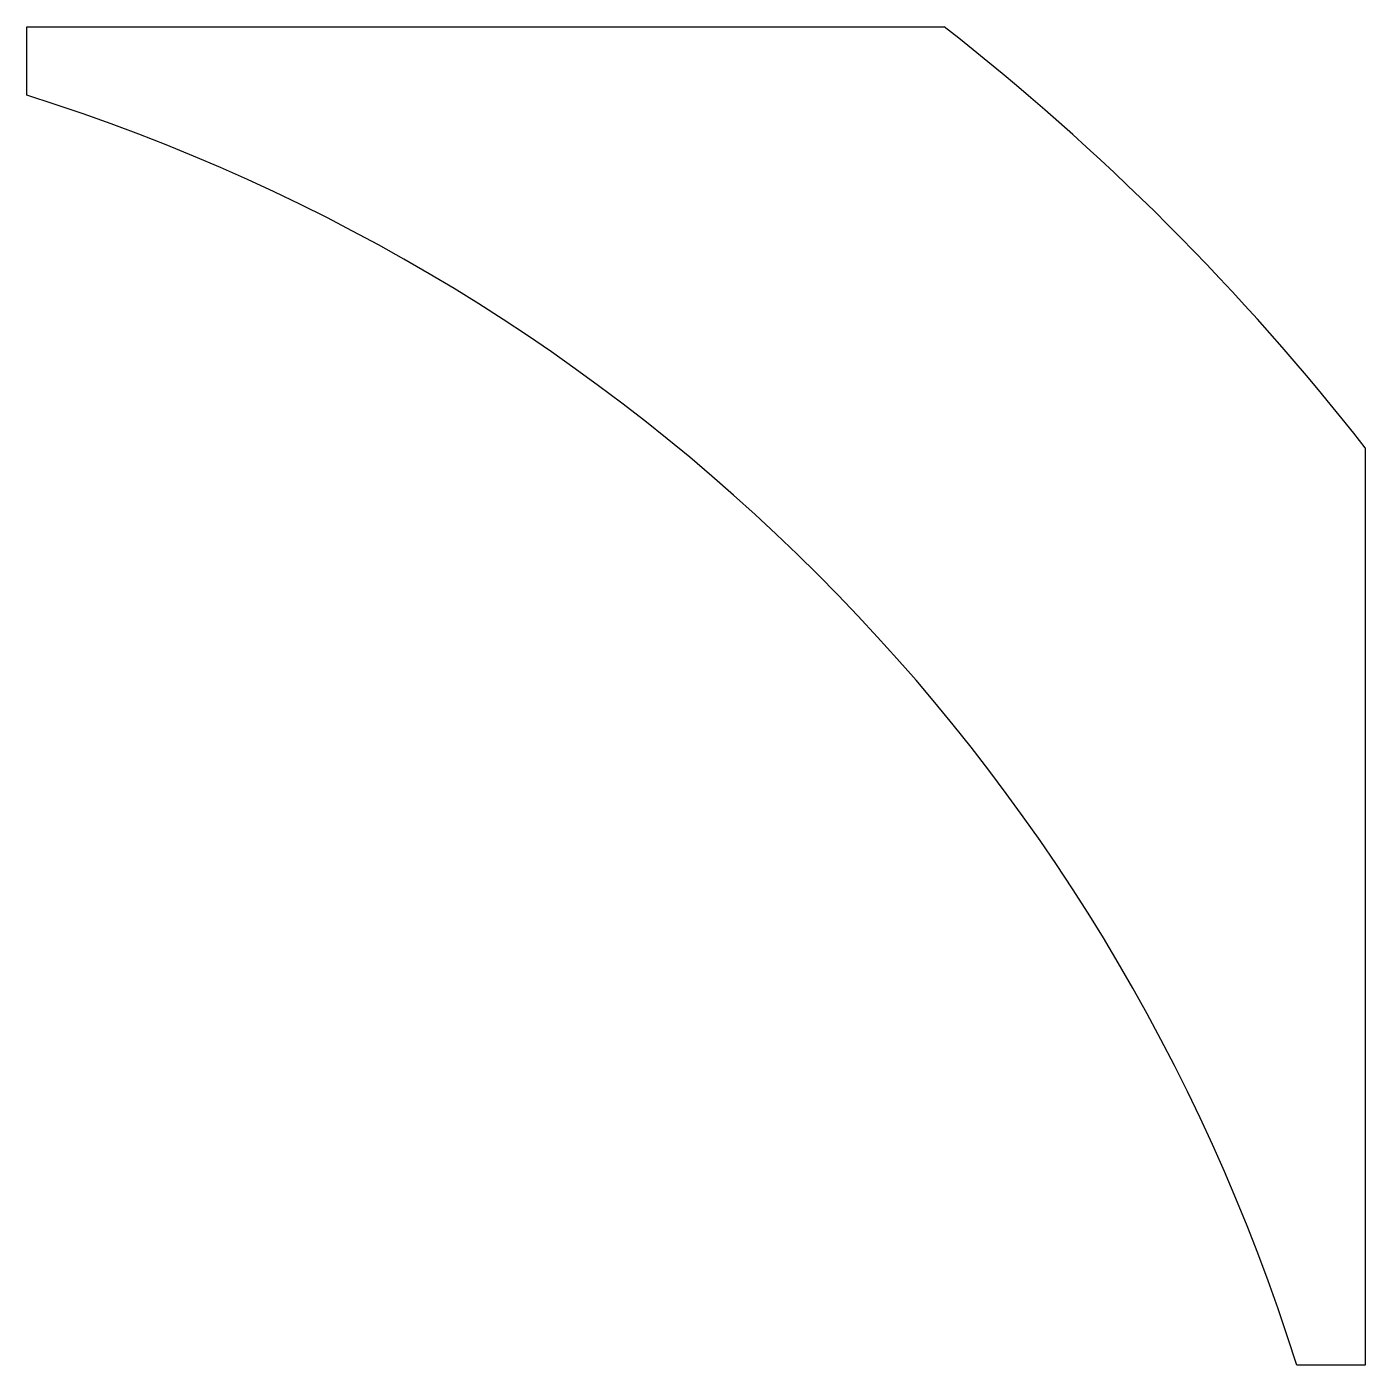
# Model space of a CAD drawing. Extents: x 783.9 to 816.9, y 581.8 to 614.8.
import ezdxf

# ---------------------------------------------------------------- set-up
doc = ezdxf.new("R2010")
doc.units = 0
doc.layers.get('0').update_dxf_attribs({"linetype": 'CONTINUOUS'})

msp = doc.modelspace()

# ---------------------------------------------------------------- linework, layer by layer
for p, q in [((783.931, 614.78), (806.546, 614.78)), ((783.931, 613.091), (783.931, 614.78)), ((816.931, 604.395), (816.931, 581.78)), ((816.931, 581.78), (815.241, 581.78))]:
    msp.add_line(p, q)
for radius, start, end in [(60, 37.96997, 52.03002), (47.8, 17.4073, 72.5927)]:
    msp.add_arc((769.631, 567.48), radius, start, end)

doc.saveas('drawing.dxf')
